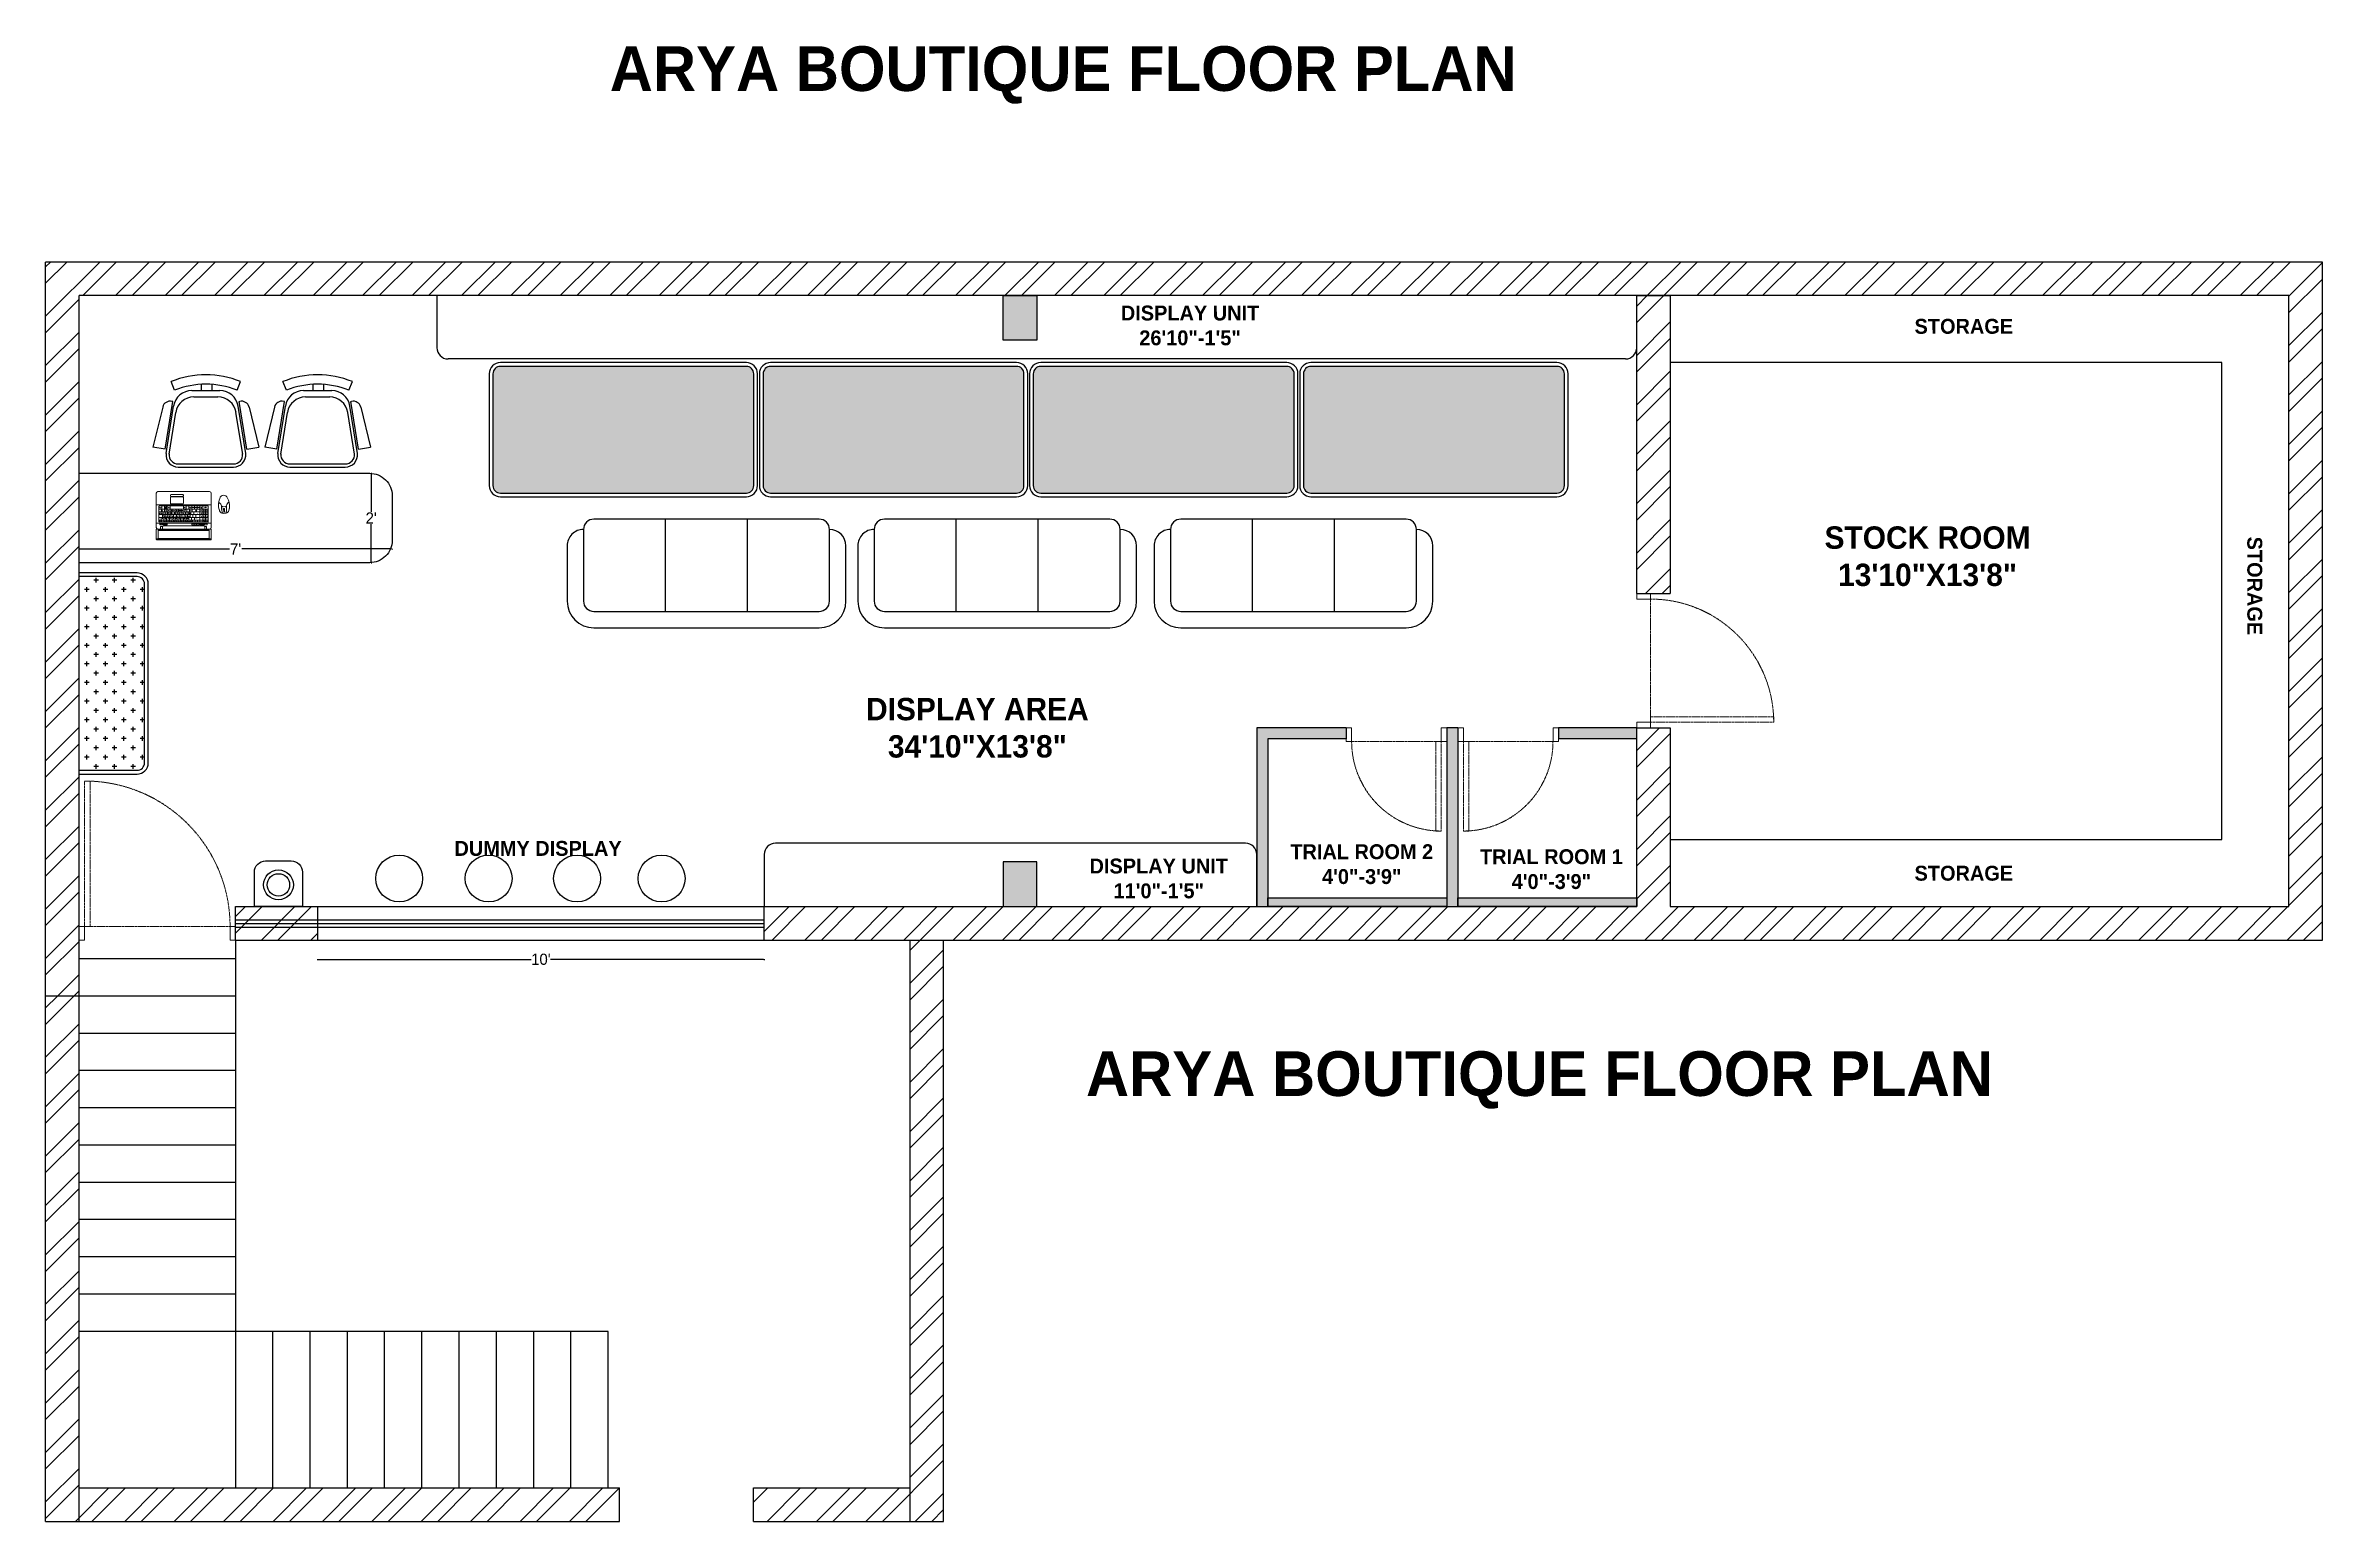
# Model space of a CAD drawing. Header units: inches. Extents: x 9636 to 21597, y -10243 to 557.
# Drawn here: x 19176 to 19787, y -2546 to -2150 of the extents above; entities that cross this region are included whole.
import ezdxf
from ezdxf.enums import TextEntityAlignment as Align

# ---------------------------------------------------------------- set-up
doc = ezdxf.new("R2010")
doc.units = ezdxf.units.IN
doc.header["$MEASUREMENT"] = 0
for name, pattern in [('AUDIT_D_060311083008-3', [0]), ('DASHED2', [0.375, 0.25, -0.125]), ('HIDDEN', [0.375, 0.25, -0.125])]:
    doc.linetypes.add(name, pattern=pattern)
for name, color, linetype in [('A-DOOR', 251, 'AUDIT_D_060311083008-3'), ('A-Door-Frame', 1, 'Continuous'), ('A-Door-Swing', 8, 'HIDDEN'), ('B-FURNITURE', 22, 'Continuous'), ('IEL-HATCH-002', 7, 'Continuous')]:
    doc.layers.add(name, color=color, linetype=linetype)
doc.layers.add('WALL', color=23, linetype='Continuous', lineweight=15)
doc.styles.add('HEMI', font='stylu.ttf')
doc.styles.add('Romand', font='romand.shx', dxfattribs={"bigfont": '@extfont2.shx'})
doc.styles.get("Standard").update_dxf_attribs({"font": 'arial.ttf'})
doc.dimstyles.get("Standard").update_dxf_attribs({"dimtxt": 0.18, "dimasz": 0.18, "dimexe": 0.18, "dimexo": 0.0625, "dimgap": 0.09, "dimtad": 0, "dimtih": 1, "dimtoh": 1, "dimdec": 0, "dimzin": 0, "dimdsep": 46, "dimlunit": 4, "dimtxsty": 'Standard', "dimcen": 0.09, "dimadec": 0, "dimazin": 0, "dimtfac": 1, "dimtdec": 0, "dimtofl": 0, "dimtmove": 0, "dimatfit": 3, "dimfxl": 1, "dimtolj": 1, "dimtzin": 0, "dimarcsym": 0})

# ---------------------------------------------------------------- blocks, each defined once
blk = doc.blocks.new('rthjr')
for p, q in [((3335.61, 665.8), (3275.11, 665.8)), ((3294.36, 661.4), (3294.36, 636.65)), ((3316.36, 661.4), (3316.36, 636.65)), ((3267.96, 658.65), (3267.96, 643.8)), ((3342.76, 643.8), (3342.76, 658.65))]:
    blk.add_line(p, q)
blk.add_lwpolyline([(3275.11, 636.65), (3335.61, 636.65, 0.414214), (3338.36, 639.4), (3338.36, 658.65, 0.414214), (3335.61, 661.4), (3275.11, 661.4, 0.414214), (3272.36, 658.65), (3272.36, 639.4, 0.414214)], format="xyb", close=True)
for centre, radius, start, end in [((3275.11, 658.65), 7.15, 90, 180), ((3335.61, 658.65), 7.15, 0, 90), ((3272.36, 643.8), 4.4, 180, 270), ((3338.36, 643.8), 4.4, 270, 0)]:
    blk.add_arc(centre, radius, start, end)
blk = doc.blocks.new('*U3')
at = {"layer": 'A-Door-Frame', "lineweight": 5}
for p, q in [((0, -100), (0, 0)), ((736, -100), (736, 0))]:
    blk.add_line(p, q, dxfattribs=at)
for points in [[(0, -100), (40, -100), (40, 0), (0, 0)], [(736, -100), (696, -100), (696, 0), (736, 0)]]:
    blk.add_lwpolyline(points, dxfattribs=at)
at = {"layer": 'A-Door-Swing', "linetype": 'DASHED2', "lineweight": 5}
blk.add_line((46, 0), (702, 0), dxfattribs=at)
blk.add_lwpolyline([(40, 0), (40, 656), (80, 656), (80, 0)], close=True, dxfattribs=at)
blk.add_arc((40, 0), 656, 360, 90, dxfattribs=at)
blk = doc.blocks.new('*U2')
at = {"layer": 'A-Door-Frame', "lineweight": 5}
for p, q in [((0, -100), (0, 0)), ((736, -100), (736, 0))]:
    blk.add_line(p, q, dxfattribs=at)
for points in [[(0, -100), (40, -100), (40, 0), (0, 0)], [(736, -100), (696, -100), (696, 0), (736, 0)]]:
    blk.add_lwpolyline(points, dxfattribs=at)
at = {"layer": 'A-Door-Swing', "linetype": 'DASHED2', "lineweight": 5}
blk.add_line((46, 0), (702, 0), dxfattribs=at)
blk.add_lwpolyline([(40, 0), (40, 656), (80, 656), (80, 0)], close=True, dxfattribs=at)
blk.add_arc((40, 0), 656, 360, 90, dxfattribs=at)
blk = doc.blocks.new('laptop_top')
at = {"color": 0, "linetype": 'ByBlock', "lineweight": -2}
for p, q in [((-167, 219), (-167, 9)), ((-167, 192), (167, 192)), ((-151, 91), (-151, 182)), ((149, 174), (-151, 174)), ((149, 157), (-151, 157)), ((149, 140), (-151, 140)), ((-148, 185), (146, 185)), ((-142, 213), (-142, 228)), ((-130, 213), (-142, 213)), ((-138, 201), (-138, 198)), ((-138, 174), (-138, 157)), ((-136, 185), (-136, 174)), ((-130, 213), (-130, 228)), ((-130, 157), (-130, 140)), ((-125, 140), (-125, 123)), ((-121, 185), (-121, 174)), ((-121, 174), (-121, 157)), ((-113, 157), (-113, 140)), ((-108, 140), (-108, 123)), ((-107, 185), (-107, 174)), ((-104, 174), (-104, 157)), ((-96, 157), (-96, 140)), ((-91, 185), (-91, 174)), ((-91, 140), (-91, 123)), ((-87, 174), (-87, 157)), ((-79, 157), (-79, 140)), ((-77, 185), (-77, 174)), ((-74, 140), (-74, 123)), ((-70, 174), (-70, 157)), ((-63, 185), (-63, 174)), ((-62, 157), (-62, 140)), ((-57, 140), (-57, 123)), ((-53, 174), (-53, 157)), ((-48, 185), (-48, 174)), ((-45, 157), (-45, 140)), ((-40, 140), (-40, 123)), ((-36, 174), (-36, 157)), ((-33, 185), (-33, 174)), ((-28, 157), (-28, 140)), ((-23, 140), (-23, 123)), ((-19, 185), (-19, 174)), ((-19, 174), (-19, 157)), ((-11, 157), (-11, 140)), ((-6, 140), (-6, 123)), ((-4, 185), (-4, 174)), ((-2, 174), (-2, 157)), ((6, 157), (6, 140)), ((10, 140), (10, 123)), ((11, 185), (11, 174)), ((14, 174), (14, 157)), ((23, 157), (23, 140)), ((26, 185), (26, 174)), ((27, 140), (27, 123)), ((31, 174), (31, 157)), ((39, 157), (39, 140)), ((40, 185), (40, 174)), ((44, 140), (44, 123)), ((48, 174), (48, 157)), ((54, 185), (54, 174)), ((56, 157), (56, 140)), ((61, 140), (61, 123)), ((63, 202), (63, 195)), ((65, 174), (65, 157)), ((69, 185), (69, 174)), ((73, 157), (73, 140)), ((84, 185), (84, 174)), ((99, 185), (99, 87)), ((116, 185), (116, 87)), ((128, 213), (128, 228)), ((139, 213), (128, 213)), ((133, 185), (133, 107)), ((139, 213), (139, 228)), ((149, 182), (149, 91)), ((167, 219), (167, 9)), ((-167, 80), (167, 80)), ((158, 0), (-158, 0)), ((149, 123), (-151, 123)), ((149, 107), (-151, 107)), ((146, 87), (-148, 87)), ((-134, 107), (-134, 87)), ((-117, 123), (-117, 107)), ((-117, 107), (-117, 87)), ((-100, 123), (-100, 107)), ((-100, 107), (-100, 87)), ((-83, 123), (-83, 107)), ((-83, 107), (-83, 87)), ((-81, 37), (-81, 71)), ((-81, 25), (-81, 22)), ((-77, 75), (-6, 75)), ((-77, 32), (-6, 32)), ((-77, 29), (-6, 29)), ((-77, 17), (-6, 17)), ((-66, 123), (-66, 107)), ((-49, 123), (-49, 107)), ((-32, 123), (-32, 107)), ((-15, 123), (-15, 107)), ((-2, 107), (-2, 87)), ((-1, 71), (-1, 37)), ((-1, 25), (-1, 22)), ((2, 123), (2, 107)), ((15, 107), (15, 87)), ((19, 123), (19, 107)), ((32, 107), (32, 87)), ((35, 123), (35, 107)), ((49, 107), (49, 87)), ((49, 97), (99, 97)), ((52, 123), (52, 107)), ((66, 107), (66, 87)), ((82, 107), (82, 87))]:
    blk.add_line(p, q, dxfattribs=at)
for points in [[(-167, 231), (-167, 291)], [(-161, 294), (161, 294)], [(161, 288), (-161, 288)], [(167, 291), (167, 231)], [(161, 228), (-161, 228)], [(155, 236), (-155, 236)], [(-124, 209), (122, 209)]]:
    blk.add_lwpolyline(points, dxfattribs=at)
for points in [[(-155, 285), (-155, 234), (155, 234), (155, 285), (-155, 285)], [(37, 130), (35, 134), (35, 130), (34, 130), (34, 134), (37, 130), (37, 134), (37, 134), (37, 130)], [(35, 135), (35, 135), (35, 135), (36, 135), (37, 135), (37, 135), (37, 135), (37, 134), (36, 134), (35, 135), (35, 135), (35, 135), (35, 135)]]:
    blk.add_lwpolyline(points, close=True, dxfattribs=at)
for points in [[(-144, 202), (-133, 202, -0.414214), (-130, 199), (-130, 198, -0.414214), (-133, 195), (-144, 195, -0.414214), (-146, 198), (-146, 199, -0.414214)], [(-124, 202), (-101, 202, -0.414214), (-100, 200), (-100, 200, -0.414214), (-101, 199), (-124, 199, -0.414214), (-125, 200), (-125, 200, -0.414214)], [(-124, 198), (-101, 198, -0.414214), (-100, 196), (-100, 196, -0.414214), (-101, 195), (-124, 195, -0.414214), (-125, 196), (-125, 196, -0.414214)], [(52, 202), (92, 202, -0.414214), (95, 199), (95, 198, -0.414214), (92, 195), (52, 195, -0.414214), (49, 198), (49, 199, -0.414214)], [(99, 202), (123, 202, -0.414214), (124, 200), (124, 200, -0.414214), (123, 199), (99, 199, -0.414214), (98, 200), (98, 200, -0.414214)], [(99, 198), (123, 198, -0.414214), (124, 196), (124, 196, -0.414214), (123, 195), (99, 195, -0.414214), (98, 196), (98, 196, -0.414214)], [(129, 202), (140, 202, -0.414214), (143, 199), (143, 198, -0.414214), (140, 195), (129, 195, -0.414214), (126, 198), (126, 199, -0.414214)], [(-108, 98, 0.301668), (-112, 98), (-114, 94, -0.301668), (-109, 94)], [(-107, 102, 0.301668), (-111, 102), (-112, 99, -0.301668), (-108, 98)], [(-104, 97, -0.279065), (-108, 97), (-109, 94, 0.279065), (-105, 93)], [(-102, 101, -0.279065), (-107, 102), (-108, 98, 0.279065), (-104, 98)]]:
    blk.add_lwpolyline(points, format="xyb", close=True, dxfattribs=at)
for points, format in [([(-132, 153, 0.445, 0.445, 0), (-136, 153, 3.56, 0, 0), (-140, 153, 0, 0, 0)], "xyseb"), ([(-140, 145, 0.445, 0.445, 0), (-135, 145, 3.56, 0, 0), (-132, 145, 0, 0, 0)], "xyseb"), ([(-130, 213, 0.381204), (-124, 209, -0.067107)], "xyb"), ([(83, 166, 0.89, 0.89, 0), (76, 166, 2.67, 0, 0), (71, 166, 0, 0, 0)], "xyseb"), ([(82, 137, 0.89, 0.89, 0), (82, 130, 0.89, 0.89, 0), (76, 130, 3.56, 0, 0), (71, 130, 0, 0, 0)], "xyseb"), ([(76, 202, -0.414214), (78, 199), (78, 198, -0.414214), (76, 195)], "xyb"), ([(128, 213, -0.381204), (122, 209, 0.067107)], "xyb"), ([(-133, 115), (-133, 110, -0.414214), (-133, 110), (-135, 110, -0.414214), (-135, 110), (-135, 115), (-137, 115, -0.606815), (-137, 116), (-134, 120, -0.520567), (-134, 120), (-130, 116, -0.606815), (-131, 115), (-133, 115)], "xyb"), ([(60, 92, 0.312, 0.312, 0), (57, 92, 2.49, 0, 0), (55, 92, 0, 0, 0)], "xyseb"), ([(76, 115), (76, 110, -0.414214), (76, 110), (75, 110, -0.414214), (75, 110), (75, 115), (72, 115, -0.606815), (72, 116), (75, 120, -0.520567), (76, 120), (79, 116, -0.606815), (79, 115), (76, 115)], "xyb"), ([(74, 99, 0.312, 0.312, 0), (74, 102, 2.49, 0, 0), (74, 105, 0, 0, 0)], "xyseb"), ([(74, 94, 0.312, 0.312, 0), (74, 91, 2.49, 0, 0), (74, 89, 0, 0, 0)], "xyseb"), ([(88, 92, 0.312, 0.312, 0), (91, 92, 2.49, 0, 0), (93, 92, 0, 0, 0)], "xyseb")]:
    blk.add_lwpolyline(points, format=format, dxfattribs=at)
at = {"color": 0, "linetype": 'ByBlock', "lineweight": -2, "const_width": 0.445}
for points in [[(-140, 151), (-140, 155)], [(-132, 143), (-132, 147)]]:
    blk.add_lwpolyline(points, dxfattribs=at)
at = {"color": 0, "linetype": 'ByBlock', "lineweight": -2}
blk.add_circle((-138, 198), 1.38, dxfattribs=at)
for centre, radius, start, end in [((-158, 219), 8.9, 90, 180), ((-148, 182), 3.56, 90, 180), ((146, 182), 3.56, 0, 90), ((158, 219), 8.9, 0, 90), ((-158, 9), 8.9, 180, 270), ((-148, 91), 3.56, 180, 270), ((-77, 71), 4.45, 90, 180), ((-77, 37), 4.45, 180, 270), ((-77, 25), 4.45, 90, 180), ((-77, 22), 4.45, 180, 270), ((-6, 71), 4.45, 0, 90), ((-6, 37), 4.45, 270, 0), ((-6, 25), 4.45, 0, 90), ((-6, 22), 4.45, 270, 0), ((146, 91), 3.56, 270, 0), ((158, 9), 8.9, 270, 0)]:
    blk.add_arc(centre, radius, start, end, dxfattribs=at)
for centre, major_axis, start_param, end_param in [((-161, 291), (6.23, 0), 1.570796, 3.141593), ((-161, 285), (6.23, 0), 1.570796, 3.141593), ((161, 291), (-6.23, 0), 3.141593, 4.712389), ((161, 285), (-6.23, 0), 3.141593, 4.712389), ((-161, 231), (-6.23, 0), 0, 1.570796)]:
    blk.add_ellipse(centre, major_axis=major_axis, ratio=0.5, start_param=start_param, end_param=end_param, dxfattribs=at)
at = {"color": 0, "linetype": 'ByBlock', "lineweight": -2, "extrusion": (0, 0, -1)}
blk.add_ellipse((161, 231), major_axis=(6.23, 0), ratio=0.5, start_param=0, end_param=1.570796, dxfattribs=at)
at = {"color": 0, "linetype": 'ByBlock', "lineweight": -2, "style": 'Romand'}
for s, height, p in [('Esc', 3.56, (-149, 182)), ('F1', 3.12, (-119, 182)), ('F2', 3.12, (-105, 182)), ('F3', 3.12, (-89, 182)), ('F4', 3.12, (-75, 182)), ('F5', 3.12, (-61, 182)), ('F6', 3.12, (-46, 182)), ('F7', 3.12, (-31, 182)), ('F8', 3.12, (-17, 182)), ('F9', 3.12, (-2, 182)), ('F10', 3.12, (13, 182)), ('F11', 3.12, (28, 182)), ('F12', 3.12, (42, 182))]:
    blk.add_text(s, height=height, dxfattribs=at).set_placement(p, align=Align.MIDDLE_LEFT)
for s, height, p in [('1', 4.45, (-129, 163)), ('Q', 4.45, (-121, 149)), ('2', 4.45, (-112, 163)), ('W', 4.45, (-104, 149)), ('3', 4.45, (-95, 163)), ('E', 4.45, (-87, 149)), ('4', 4.45, (-79, 163)), ('R', 4.45, (-70, 149)), ('5', 4.45, (-62, 163)), ('T', 4.45, (-53, 149)), ('6', 4.45, (-45, 163)), ('Y', 4.45, (-37, 149)), ('7', 4.45, (-28, 163)), ('U', 4.45, (-20, 149)), ('8', 4.45, (-11, 163)), ('I', 4.45, (-3, 149)), ('9', 4.45, (6, 163)), ('O', 4.45, (14, 149)), ('0', 4.45, (23, 163)), ('P', 4.45, (31, 149)), ('7', 4.45, (107, 149)), ('.', 4.45, (107, 166)), ('/', 4.45, (124, 180)), ('+', 4.45, (124, 166)), ('8', 4.45, (124, 149)), ('-', 4.45, (141, 166)), ('*', 4.45, (141, 180)), ('9', 4.45, (141, 149)), ('Cap Lock', 3.12, (-138, 132)), ('Ctrl', 3.12, (-142, 98)), ('A', 4.45, (-116, 132)), ('Z', 4.45, (-108, 115)), ('S', 4.45, (-99, 132)), ('Alt', 3.12, (-91, 98)), ('X', 4.45, (-91, 115)), ('D', 4.45, (-82, 132)), ('C', 4.45, (-74, 115)), ('F', 4.45, (-66, 132)), ('V', 4.45, (-58, 115)), ('G', 4.45, (-49, 132)), ('B', 4.45, (-41, 115)), ('H', 4.45, (-32, 132)), ('N', 4.45, (-24, 115)), ('J', 4.45, (-15, 132)), ('M', 4.45, (-7, 115)), ('K', 4.45, (2, 132)), ('Alt', 3.12, (6, 98)), (',', 4.45, (10, 115)), ('L', 4.45, (19, 132)), ('.', 4.45, (27, 115)), ('Ctrl', 3.12, (40, 98)), ('-', 4.45, (44, 115)), ('4', 4.45, (107, 132)), ('1', 4.45, (107, 115)), ('0', 4.45, (107, 98)), ('5', 4.45, (124, 132)), ('2', 4.45, (124, 115)), ('Enter', 3.12, (133, 97)), ('6', 4.45, (141, 132)), ('3', 4.45, (141, 115))]:
    blk.add_text(s, height=height, dxfattribs=at).set_placement(p, align=Align.MIDDLE_CENTER)
blk = doc.blocks.new('LAPTOP')
at = {"color": 18, "lineweight": 9, "true_color": 0x000000}
for points in [[(65837.86, 13818.52, -0.241004), (65836.7, 13818.93, -0.217003), (65836.62, 13822.52, -0.752527), (65838.71, 13822.62, -0.115399), (65839.22, 13820.18, -0.099122), (65838.97, 13819.04, -0.240483), (65837.86, 13818.52)], [(65837.39, 13818.54, -0.055019), (65837.17, 13819.31, -0.050601), (65837.12, 13820.05, 0.084687), (65837.08, 13820.53, 0.175899), (65836.56, 13821.3, 0.569307), (65836.31, 13821.19, 0.064428), (65836.32, 13820.16, 0.081238), (65836.7, 13818.93, 0.150456), (65837.39, 13818.54)], [(65838.31, 13818.58, 0.071754), (65838.47, 13819.55, 0.043169), (65838.43, 13820.18, -0.269309), (65838.92, 13821.43, -0.36617), (65839.12, 13821.37, -0.160325), (65838.97, 13819.04, -0.150096), (65838.32, 13818.58)], [(65838.25, 13818.57, 0.141108), (65838.33, 13820.07, -0.211379), (65838.42, 13820.54, -0.412702), (65837.08, 13820.53, -0.176997), (65837.2, 13820.02, 0.141094), (65837.43, 13818.53, 0.080592), (65837.86, 13818.52, 0.075205), (65838.25, 13818.56)], [(65837.64, 13819.59), (65837.68, 13818.99, 0.837339), (65837.9, 13819.04), (65837.87, 13819.74, 1), (65837.64, 13819.73)]]:
    blk.add_lwpolyline(points, format="xyb", close=True, dxfattribs=at)
at = {"color": 18, "lineweight": 9, "true_color": 0x000000, "xscale": -0.044059898217101, "yscale": 0.044059898217101, "zscale": 0.044059898217101, "rotation": 180}
blk.add_blockref('laptop_top', (65826.95, 13824.35), dxfattribs=at)
blk = doc.blocks.new('*D7')
at = {"color": 0, "lineweight": -2, "transparency": 16777216}
for p, q in [((19263.34, -2264.98), (19263.55, -2264.98)), ((19263.34, -2288.98), (19263.55, -2288.98))]:
    blk.add_line(p, q, dxfattribs=at)
at = {"color": 5, "lineweight": -2, "transparency": 16777216}
for p, q in [((19263.37, -2265.16), (19263.37, -2275.36)), ((19263.37, -2288.8), (19263.37, -2278.6))]:
    blk.add_line(p, q, dxfattribs=at)
at = {"color": 5, "transparency": 16777216}
for points in [[(19263.34, -2265.16), (19263.4, -2265.16), (19263.37, -2264.98)], [(19263.34, -2288.8), (19263.4, -2288.8), (19263.37, -2288.98)]]:
    blk.add_solid(points, dxfattribs=at)
at = {"layer": 'Defpoints', "color": 0, "transparency": 16777216}
for p in [(19262.99, -2264.98), (19263.37, -2264.98), (19262.99, -2288.98)]:
    blk.add_point(p, dxfattribs=at)
at = {"color": 5, "transparency": 16777216, "insert": (19263.37, -2276.98), "char_height": 3, "attachment_point": 5, "style": 'HEMI'}
blk.add_mtext("\\A1;2'", dxfattribs=at)
blk = doc.blocks.new('*D8')
at = {"color": 0, "lineweight": -2, "transparency": 16777216}
for p, q in [((19184.99, -2285.25), (19184.99, -2285.47)), ((19268.99, -2285.25), (19268.99, -2285.47))]:
    blk.add_line(p, q, dxfattribs=at)
at = {"color": 5, "lineweight": -2, "transparency": 16777216}
for p, q in [((19185.17, -2285.29), (19225.35, -2285.29)), ((19268.81, -2285.29), (19228.63, -2285.29))]:
    blk.add_line(p, q, dxfattribs=at)
at = {"color": 5, "transparency": 16777216}
for points in [[(19185.17, -2285.26), (19185.17, -2285.32), (19184.99, -2285.29)], [(19268.81, -2285.26), (19268.81, -2285.32), (19268.99, -2285.29)]]:
    blk.add_solid(points, dxfattribs=at)
at = {"layer": 'Defpoints', "color": 0, "transparency": 16777216}
for p in [(19184.99, -2243.96), (19268.99, -2282.98), (19184.99, -2285.29)]:
    blk.add_point(p, dxfattribs=at)
at = {"color": 5, "transparency": 16777216, "insert": (19226.99, -2285.29), "char_height": 3, "attachment_point": 5, "style": 'HEMI'}
blk.add_mtext("\\A1;7'", dxfattribs=at)
blk = doc.blocks.new('*D9')
at = {"color": 0, "lineweight": -2, "transparency": 16777216}
for p, q in [((19248.99, -2395.38), (19248.99, -2395.6)), ((19368.84, -2395.38), (19368.84, -2395.6))]:
    blk.add_line(p, q, dxfattribs=at)
at = {"color": 5, "lineweight": -2, "transparency": 16777216}
for p, q in [((19249.17, -2395.42), (19306.29, -2395.42)), ((19368.66, -2395.42), (19311.53, -2395.42))]:
    blk.add_line(p, q, dxfattribs=at)
at = {"color": 5, "transparency": 16777216}
for points in [[(19249.17, -2395.39), (19249.17, -2395.45), (19248.99, -2395.42)], [(19368.66, -2395.39), (19368.66, -2395.45), (19368.84, -2395.42)]]:
    blk.add_solid(points, dxfattribs=at)
at = {"layer": 'Defpoints', "color": 0, "transparency": 16777216}
for p in [(19248.99, -2390.28), (19368.84, -2390.28), (19248.99, -2395.42)]:
    blk.add_point(p, dxfattribs=at)
at = {"color": 5, "transparency": 16777216, "insert": (19308.91, -2395.42), "char_height": 3, "attachment_point": 5, "style": 'HEMI'}
blk.add_mtext("\\A1;10'", dxfattribs=at)
blk = doc.blocks.new('*U10')
at = {"layer": 'A-Door-Frame', "lineweight": 5}
for p, q in [((0, -100), (0, 0)), ((982, -100), (982, 0))]:
    blk.add_line(p, q, dxfattribs=at)
for points in [[(0, -100), (40, -100), (40, 0), (0, 0)], [(982, -100), (942, -100), (942, 0), (982, 0)]]:
    blk.add_lwpolyline(points, dxfattribs=at)
at = {"layer": 'A-Door-Swing', "linetype": 'DASHED2', "lineweight": 5}
blk.add_line((48, 0), (950, 0), dxfattribs=at)
blk.add_lwpolyline([(40, 0), (40, 902), (80, 902), (80, 0)], close=True, dxfattribs=at)
blk.add_arc((40, 0), 902, 360, 90, dxfattribs=at)
blk = doc.blocks.new('*U11')
at = {"layer": 'A-Door-Frame', "lineweight": 5}
for p, q in [((0, -100), (0, 0)), ((1145, -100), (1145, 0))]:
    blk.add_line(p, q, dxfattribs=at)
for points in [[(0, -100), (40, -100), (40, 0), (0, 0)], [(1145, -100), (1105, -100), (1105, 0), (1145, 0)]]:
    blk.add_lwpolyline(points, dxfattribs=at)
at = {"layer": 'A-Door-Swing', "linetype": 'DASHED2', "lineweight": 5}
blk.add_line((50, 0), (1115, 0), dxfattribs=at)
blk.add_lwpolyline([(40, 0), (40, 1065), (80, 1065), (80, 0)], close=True, dxfattribs=at)
blk.add_arc((40, 0), 1065, 360, 90, dxfattribs=at)
blk = doc.blocks.new('AG')
at = {"layer": 'B-FURNITURE', "color": 18, "true_color": 0x000000}
for p, q in [((18650.97, -2604.12), (18634.07, -2604.12)), ((18650.97, -2605.06), (18634.07, -2605.06)), ((18630.05, -2609.58), (18626.37, -2610.17)), ((18629.34, -2622.43), (18626.37, -2610.17)), ((18630.05, -2609.58), (18632.38, -2624.09)), ((18630.35, -2608.23), (18632.68, -2622.74)), ((18631.27, -2608.08), (18633.32, -2620.8)), ((18653.76, -2608.08), (18651.72, -2620.8)), ((18654.68, -2608.23), (18652.35, -2622.74)), ((18654.98, -2609.58), (18652.65, -2624.09)), ((18654.98, -2609.58), (18658.67, -2610.17)), ((18655.69, -2622.43), (18658.67, -2610.17)), ((18632.38, -2624.09), (18632.16, -2624.14)), ((18646.82, -2627.45), (18638.21, -2627.45)), ((18646.19, -2625.51), (18638.84, -2625.51)), ((18640.69, -2629.36), (18640.69, -2627.45)), ((18643.94, -2629.38), (18643.94, -2627.45)), ((18652.65, -2624.09), (18652.88, -2624.14)), ((18632.98, -2627.56), (18631.91, -2630.2)), ((18652.05, -2627.56), (18653.13, -2630.2))]:
    blk.add_line(p, q, dxfattribs=at)
for centre, radius, start, end in [((18634.07, -2607.85), 3.73, 90, 185.71059), ((18634.07, -2607.85), 2.8, 90, 185.71059), ((18650.97, -2607.85), 3.73, 354.28941, 90), ((18650.97, -2607.85), 2.8, 354.28941, 90), ((18631.61, -2621.88), 2.33, 193.63667, 283.63667), ((18638.21, -2621.85), 5.6, 189.12367, 270), ((18638.84, -2619.91), 5.6, 189.12367, 270), ((18646.19, -2619.91), 5.6, 270, 350.87633), ((18646.82, -2621.85), 5.6, 270, 350.87633), ((18653.43, -2621.88), 2.33, 256.36333, 346.36333), ((18642.52, -2604.12), 28.15, 247.85911, 292.14089), ((18642.52, -2604.12), 25.3, 247.85911, 292.14089)]:
    blk.add_arc(centre, radius, start, end, dxfattribs=at)

msp = doc.modelspace()

# ---------------------------------------------------------------- hatches: boundary and pattern name
at = {"layer": 'IEL-HATCH-002', "true_color": 0xf27172, "transparency": 33554687}
h = msp.add_hatch(dxfattribs=at)
h.set_pattern_fill('ANSI32', color=11, scale=25)
h.paths.add_polyline_path([(19786.99, -2208.28), (19175.99, -2208.28), (19175.99, -2405.28), (19184.99, -2405.28), (19184.99, -2217.28), (19777.99, -2217.28), (19777.99, -2381.28), (19611.99, -2381.28), (19611.99, -2333.28), (19602.99, -2333.28), (19602.99, -2381.28), (19554.99, -2381.28), (19368.84, -2381.28), (19368.84, -2390.28), (19786.99, -2390.28), (19786.99, -2381.28)])
at = {"layer": 'IEL-HATCH-002', "true_color": 0x636466, "transparency": 33554687}
h = msp.add_hatch(color=251, dxfattribs=at)
h.dxf.hatch_style = 1
h.paths.add_polyline_path([(19441.99, -2217.28), (19432.99, -2217.28), (19432.99, -2229.28), (19441.99, -2229.28)])
h.paths.add_polyline_path([(19441.99, -2369.28), (19432.99, -2369.28), (19432.99, -2381.28), (19441.99, -2381.28)])
at = {"layer": 'IEL-HATCH-002', "true_color": 0xf27172, "transparency": 33554687}
h = msp.add_hatch(dxfattribs=at)
h.set_pattern_fill('ANSI32', color=11, scale=25)
h.paths.add_polyline_path([(19611.99, -2217.28), (19602.99, -2217.28), (19602.99, -2297.28), (19606.66, -2297.28), (19611.99, -2297.28)])
at = {"layer": 'IEL-HATCH-002', "true_color": 0xc7c8ca, "transparency": 33554687}
h = msp.add_hatch(dxfattribs=at)
h.set_pattern_fill('CROSS', color=9, scale=10, angle=180)
h.set_pattern_definition([(180, (37841.6605, -4864.7898), (-2.5, -2.5), [1.25, -3.75]), (270, (37841.0355, -4864.1648), (2.5, -2.5), [1.25, -3.75])])
h.paths.add_polyline_path([(19513.55, -2268.28, 0.414214), (19515.55, -2270.28), (19581.55, -2270.28, 0.414214), (19583.55, -2268.28), (19583.55, -2238.28, 0.414214), (19581.55, -2236.28), (19515.55, -2236.28, 0.414214), (19513.55, -2238.28)])
h.paths.add_polyline_path([(19441.05, -2268.28, 0.414214), (19443.05, -2270.28), (19509.05, -2270.28, 0.414214), (19511.05, -2268.28), (19511.05, -2238.28, 0.414214), (19509.05, -2236.28), (19443.05, -2236.28, 0.414214), (19441.05, -2238.28)])
h.paths.add_polyline_path([(19368.55, -2268.28, 0.414214), (19370.55, -2270.28), (19436.55, -2270.28, 0.414214), (19438.55, -2268.28), (19438.55, -2238.28, 0.414214), (19436.55, -2236.28), (19370.55, -2236.28, 0.414214), (19368.55, -2238.28)])
h.paths.add_polyline_path([(19296.05, -2268.28, 0.414214), (19298.05, -2270.28), (19364.05, -2270.28, 0.414214), (19366.05, -2268.28), (19366.05, -2238.28, 0.414214), (19364.05, -2236.28), (19298.05, -2236.28, 0.414214), (19296.05, -2238.28)])
h = msp.add_hatch(dxfattribs=at)
h.set_pattern_fill('CROSS', color=9, scale=10, angle=90)
h.set_pattern_definition([(90, (16702.0338, -20841.7787), (-2.5, 2.5), [1.25, -3.75]), (180, (16702.6588, -20841.1537), (-2.5, -2.5), [1.25, -3.75])])
h.paths.add_polyline_path([(19185.55, -2292.69), (19185.55, -2344.69), (19200.55, -2344.69, 0.414214), (19202.55, -2342.69), (19202.55, -2294.69, 0.414214), (19200.55, -2292.69)])
at = {"layer": 'IEL-HATCH-002', "true_color": 0xbf9e7d, "transparency": 33554687}
h = msp.add_hatch(color=33, dxfattribs=at)
h.dxf.hatch_style = 1
h.paths.add_polyline_path([(19503.99, -2336.28), (19500.99, -2336.28), (19500.99, -2381.28), (19503.99, -2381.28), (19503.99, -2378.93)])
h.paths.add_polyline_path([(19524.99, -2333.28), (19500.99, -2333.28), (19500.99, -2336.28), (19524.99, -2336.28)])
h.paths.add_polyline_path([(19602.99, -2333.28), (19581.99, -2333.28), (19581.99, -2336.28), (19602.99, -2336.28)])
h.paths.add_polyline_path([(19554.99, -2333.28), (19551.99, -2333.28), (19551.99, -2336.94), (19551.99, -2381.28), (19554.99, -2381.28)])
at = {"layer": 'IEL-HATCH-002', "true_color": 0xf27172, "transparency": 33554687}
h = msp.add_hatch(dxfattribs=at)
h.set_pattern_fill('ANSI32', color=11, scale=25)
h.paths.add_polyline_path([(19248.99, -2381.28), (19226.99, -2381.28), (19226.99, -2390.28), (19248.99, -2390.28)])
at = {"layer": 'IEL-HATCH-002', "true_color": 0x7aafdf, "transparency": 33554687}
h = msp.add_hatch(color=143, dxfattribs=at)
h.dxf.hatch_style = 1
h.paths.add_polyline_path([(19554.99, -2381.28), (19602.99, -2381.28), (19602.99, -2378.93), (19554.99, -2378.93)])
h.paths.add_polyline_path([(19503.99, -2381.28), (19551.99, -2381.28), (19551.99, -2378.93), (19503.99, -2378.93)])
at = {"layer": 'IEL-HATCH-002', "true_color": 0xf27172, "transparency": 33554687}
h = msp.add_hatch(dxfattribs=at)
h.set_pattern_fill('ANSI32', color=11, scale=25)
h.paths.add_polyline_path([(19416.99, -2390.28), (19407.99, -2390.28), (19407.99, -2546.28), (19416.99, -2546.28)])
h.paths.add_polyline_path([(19407.99, -2537.28), (19365.99, -2537.28), (19365.99, -2546.28), (19407.99, -2546.28)])
h.paths.add_polyline_path([(19329.99, -2537.28), (19184.99, -2537.28), (19184.99, -2546.28), (19329.99, -2546.28)])
h.paths.add_polyline_path([(19184.99, -2405.28), (19175.99, -2405.28), (19175.99, -2546.28), (19184.99, -2546.28), (19184.99, -2537.28)])

# ---------------------------------------------------------------- linework, layer by layer
for p, q in [((19175.99, -2405.28), (19175.99, -2208.28)), ((19184.99, -2405.28), (19184.99, -2217.28)), ((19777.99, -2217.28), (19184.99, -2217.28)), ((19280.99, -2217.28), (19280.99, -2231.28)), ((19602.99, -2297.28), (19602.99, -2217.28)), ((19602.99, -2217.28), (19611.99, -2217.28)), ((19602.99, -2231.28), (19602.99, -2217.28)), ((19611.99, -2217.28), (19611.99, -2297.28)), ((19777.99, -2381.28), (19777.99, -2217.28)), ((19599.99, -2234.28), (19283.99, -2234.28)), ((19759.99, -2235.28), (19611.99, -2235.28)), ((19759.99, -2363.28), (19759.99, -2235.28)), ((19602.99, -2297.28), (19611.99, -2297.28)), ((19524.99, -2333.28), (19500.99, -2333.28)), ((19500.99, -2333.28), (19500.99, -2381.28)), ((19524.99, -2333.28), (19524.99, -2336.28)), ((19554.99, -2333.28), (19551.99, -2333.28)), ((19551.99, -2333.28), (19551.99, -2381.28)), ((19554.99, -2333.28), (19554.99, -2381.28)), ((19602.99, -2333.28), (19581.99, -2333.28)), ((19581.99, -2333.28), (19581.99, -2336.28)), ((19602.99, -2381.28), (19602.99, -2333.28)), ((19602.99, -2333.28), (19611.99, -2333.28)), ((19611.99, -2333.28), (19611.99, -2381.28)), ((19524.99, -2336.28), (19503.99, -2336.28)), ((19503.99, -2336.28), (19503.99, -2381.28)), ((19602.99, -2336.28), (19581.99, -2336.28)), ((19611.99, -2363.28), (19759.99, -2363.28)), ((19226.99, -2381.28), (19602.99, -2381.28)), ((19226.99, -2390.28), (19226.99, -2381.28)), ((19226.99, -2390.28), (19226.99, -2381.28)), ((19248.99, -2381.28), (19248.99, -2390.28)), ((19368.84, -2390.28), (19368.84, -2381.28)), ((19368.84, -2390.28), (19368.84, -2381.28)), ((19611.99, -2381.28), (19777.99, -2381.28)), ((19226.99, -2390.28), (19786.99, -2390.28)), ((19226.99, -2390.28), (19226.99, -2405.28)), ((19226.99, -2390.28), (19407.99, -2390.28)), ((19226.99, -2390.28), (19226.99, -2495.28)), ((19407.99, -2546.28), (19407.99, -2390.28)), ((19416.99, -2546.28), (19416.99, -2390.28)), ((19226.99, -2395.28), (19184.99, -2395.28)), ((19226.99, -2395.28), (19184.99, -2395.28)), ((19226.99, -2405.28), (19175.99, -2405.28)), ((19175.99, -2546.28), (19175.99, -2405.28)), ((19184.99, -2546.28), (19184.99, -2405.28)), ((19226.99, -2405.28), (19184.99, -2405.28)), ((19226.99, -2415.28), (19184.99, -2415.28)), ((19226.99, -2425.28), (19184.99, -2425.28)), ((19226.99, -2435.28), (19184.99, -2435.28)), ((19226.99, -2445.28), (19184.99, -2445.28)), ((19226.99, -2455.28), (19184.99, -2455.28)), ((19226.99, -2465.28), (19184.99, -2465.28)), ((19226.99, -2475.28), (19184.99, -2475.28)), ((19226.99, -2485.28), (19184.99, -2485.28)), ((19226.99, -2495.28), (19184.99, -2495.28)), ((19326.99, -2495.28), (19226.99, -2495.28)), ((19226.99, -2495.28), (19226.99, -2537.28)), ((19236.99, -2537.28), (19236.99, -2495.28)), ((19246.99, -2537.28), (19246.99, -2495.28)), ((19256.99, -2537.28), (19256.99, -2495.28)), ((19266.99, -2537.28), (19266.99, -2495.28)), ((19276.99, -2537.28), (19276.99, -2495.28)), ((19286.99, -2537.28), (19286.99, -2495.28)), ((19296.99, -2537.28), (19296.99, -2495.28)), ((19306.99, -2537.28), (19306.99, -2495.28)), ((19316.99, -2537.28), (19316.99, -2495.28)), ((19326.99, -2537.28), (19326.99, -2495.28)), ((19184.99, -2537.28), (19329.99, -2537.28)), ((19329.99, -2546.28), (19329.99, -2537.28)), ((19365.99, -2537.28), (19407.99, -2537.28)), ((19365.99, -2546.28), (19365.99, -2537.28)), ((19175.99, -2546.28), (19329.99, -2546.28)), ((19365.99, -2546.28), (19416.99, -2546.28))]:
    msp.add_line(p, q)
at = {"color": 143, "true_color": 0x7aafdf}
for p, q in [((19226.99, -2384.78), (19368.84, -2384.78)), ((19226.99, -2385.78), (19368.84, -2385.78)), ((19226.99, -2386.78), (19368.84, -2386.78)), ((19248.99, -2384.78), (19368.84, -2384.78)), ((19248.99, -2385.78), (19368.84, -2385.78)), ((19248.99, -2386.78), (19368.84, -2386.78))]:
    msp.add_line(p, q, dxfattribs=at)
for points in [[(19786.99, -2208.28), (19175.99, -2208.28)], [(19786.99, -2390.28), (19786.99, -2381.28), (19786.99, -2208.28)]]:
    msp.add_lwpolyline(points)
for points in [[(19441.99, -2217.28), (19441.99, -2229.28), (19432.99, -2229.28), (19432.99, -2217.28)], [(19441.99, -2381.28), (19441.99, -2369.28), (19432.99, -2369.28), (19432.99, -2381.28)], [(19551.99, -2381.28), (19503.99, -2381.28), (19503.99, -2378.93), (19551.99, -2378.93)], [(19602.99, -2381.28), (19554.99, -2381.28), (19554.99, -2378.93), (19602.99, -2378.93)]]:
    msp.add_lwpolyline(points, close=True)
for points in [[(19364.05, -2235.28), (19298.05, -2235.28, 0.414214), (19295.05, -2238.28), (19295.05, -2268.28, 0.414214), (19298.05, -2271.28), (19364.05, -2271.28, 0.414214), (19367.05, -2268.28), (19367.05, -2238.28, 0.414214)], [(19436.55, -2235.28), (19370.55, -2235.28, 0.414214), (19367.55, -2238.28), (19367.55, -2268.28, 0.414214), (19370.55, -2271.28), (19436.55, -2271.28, 0.414214), (19439.55, -2268.28), (19439.55, -2238.28, 0.414214)], [(19509.05, -2235.28), (19443.05, -2235.28, 0.414214), (19440.05, -2238.28), (19440.05, -2268.28, 0.414214), (19443.05, -2271.28), (19509.05, -2271.28, 0.414214), (19512.05, -2268.28), (19512.05, -2238.28, 0.414214)], [(19581.55, -2235.28), (19515.55, -2235.28, 0.414214), (19512.55, -2238.28), (19512.55, -2268.28, 0.414214), (19515.55, -2271.28), (19581.55, -2271.28, 0.414214), (19584.55, -2268.28), (19584.55, -2238.28, 0.414214)], [(19364.05, -2236.28), (19298.05, -2236.28, 0.414214), (19296.05, -2238.28), (19296.05, -2268.28, 0.414214), (19298.05, -2270.28), (19364.05, -2270.28, 0.414214), (19366.05, -2268.28), (19366.05, -2238.28, 0.414214)], [(19436.55, -2236.28), (19370.55, -2236.28, 0.414214), (19368.55, -2238.28), (19368.55, -2268.28, 0.414214), (19370.55, -2270.28), (19436.55, -2270.28, 0.414214), (19438.55, -2268.28), (19438.55, -2238.28, 0.414214)], [(19509.05, -2236.28), (19443.05, -2236.28, 0.414214), (19441.05, -2238.28), (19441.05, -2268.28, 0.414214), (19443.05, -2270.28), (19509.05, -2270.28, 0.414214), (19511.05, -2268.28), (19511.05, -2238.28, 0.414214)], [(19581.55, -2236.28), (19515.55, -2236.28, 0.414214), (19513.55, -2238.28), (19513.55, -2268.28, 0.414214), (19515.55, -2270.28), (19581.55, -2270.28, 0.414214), (19583.55, -2268.28), (19583.55, -2238.28, 0.414214)], [(19235.04, -2368.99), (19241.94, -2368.99, -0.414214), (19244.94, -2371.99), (19244.94, -2381.28), (19232.04, -2381.28), (19232.04, -2371.99, -0.414214)]]:
    msp.add_lwpolyline(points, format="xyb", close=True)
for points in [[(19184.99, -2264.98), (19262.99, -2264.98, -0.414214), (19268.99, -2270.98), (19268.99, -2282.98, -0.414214), (19262.99, -2288.98), (19184.99, -2288.98)], [(19184.99, -2345.69), (19200.55, -2345.69, 0.414214), (19203.55, -2342.69), (19203.55, -2294.69, 0.414214), (19200.55, -2291.69), (19184.99, -2291.69)], [(19184.99, -2344.69), (19200.55, -2344.69, 0.414214), (19202.55, -2342.69), (19202.55, -2294.69, 0.414214), (19200.55, -2292.69), (19184.99, -2292.69)], [(19500.99, -2381.28), (19500.99, -2367.28, 0.414214), (19497.99, -2364.28), (19371.84, -2364.28, 0.414214), (19368.84, -2367.28), (19368.84, -2381.28)]]:
    msp.add_lwpolyline(points, format="xyb")
for centre, radius in [((19270.88, -2373.73), 6.3), ((19294.9, -2373.73), 6.3), ((19318.61, -2373.73), 6.3), ((19341.32, -2373.73), 6.3), ((19238.49, -2375.43), 4), ((19238.49, -2375.43), 3)]:
    msp.add_circle(centre, radius)
for centre, start, end in [((19283.99, -2231.28), 180, 270), ((19599.99, -2231.28), 270, 0)]:
    msp.add_arc(centre, 3, start, end)

# ---------------------------------------------------------------- block references
at = {"xscale": 0.8790158403717984, "yscale": 0.8790158403717984, "zscale": 0.8790158403717984, "rotation": 180}
for p in [(35606.08, -4552.36), (35636.07, -4552.36)]:
    msp.add_blockref('AG', p, dxfattribs=at)
at = {"rotation": 180}
for p in [(22658.72, -1640.64), (22736.72, -1640.64), (22816.22, -1640.64)]:
    msp.add_blockref('rthjr', p, dxfattribs=at)
at = {"layer": 'A-DOOR', "lineweight": 5, "yscale": 0.03666666666666651, "zscale": 0.03666666666666651}
for name, p, xscale, rotation in [('*U10', (19606.66, -2333.28), -0.03666666666666651, 270), ('*U2', (19551.99, -2336.94), 0.03666666666666651, 180), ('*U3', (19554.99, -2336.94), -0.03666666666666651, 180)]:
    msp.add_blockref(name, p, dxfattribs=dict(at, xscale=xscale, rotation=rotation))
at = {"layer": 'A-DOOR', "lineweight": 5, "xscale": 0.03666666666666651, "yscale": 0.03666666666666651, "zscale": 0.03666666666666651}
msp.add_blockref('*U11', (19184.99, -2386.61), dxfattribs=at)
at = {"layer": 'WALL', "color": 18, "true_color": 0x000000}
msp.add_blockref('LAPTOP', (-46613.88, -16094.24), dxfattribs=at)

# ---------------------------------------------------------------- texts
at = {"color": 1, "lineweight": 15, "attachment_point": 3, "rotation": 0.00944, "style": 'HEMI'}
for s, insert, char_height, width in [('\\pxqc;{\\fStylus BT|b1|i0|c0|p34;ARYA BOUTIQUE FLOOR PLAN}', (19595.19, -2150.35), 12, 292.2373), ('\\pxqc;{\\fStylus BT|b1|i0|c0|p34;STOCK ROOM\\P13\'10"X13\'8"}', (19715.62, -2279.22), 6, 69.2136), ('\\pxqc;{\\fStylus BT|b1|i0|c0|p34;DISPLAY AREA\\P34\'10"X13\'8"}', (19460.65, -2325.25), 6, 69.2136), ('\\pxqc;{\\fStylus BT|b1|i0|c0|p34;ARYA BOUTIQUE FLOOR PLAN}', (19722.98, -2420.06), 12, 292.2373)]:
    msp.add_mtext(s, dxfattribs=dict(at, insert=insert, char_height=char_height, width=width))
at = {"color": 177, "lineweight": 15, "true_color": 0x293189, "char_height": 4, "width": 69.2136, "attachment_point": 3, "style": 'HEMI'}
for s, insert, rotation in [('\\pxqc;{\\fStylus BT|b1|i0|c0|p34;DISPLAY UNIT\\P26\'10"-1\'5"}', (19517.72, -2219.96), 0.00944), ('\\pxqc;{\\fStylus BT|b1|i0|c0|p34;STORAGE}', (19725.36, -2223.53), 0.00944), ('\\pxqc;{\\fStylus BT|b1|i0|c0|p34;STORAGE}', (19770.83, -2329.81), 270.00944), ('\\pxqc;{\\fStylus BT|b1|i0|c0|p34;DUMMY DISPLAY}', (19342.76, -2363.64), 0.00944), ('\\pxqc;{\\fStylus BT|b1|i0|c0|p34;TRIAL ROOM 2\\P4\'0"-3\'9"}', (19563.79, -2364.53), 0.00944), ('\\pxqc;{\\fStylus BT|b1|i0|c0|p34;DISPLAY UNIT\\P11\'0"-1\'5"}', (19509.32, -2368.37), 0.00944), ('\\pxqc;{\\fStylus BT|b1|i0|c0|p34;TRIAL ROOM 1\\P4\'0"-3\'9"}', (19614.68, -2365.87), 0.00944), ('\\pxqc;{\\fStylus BT|b1|i0|c0|p34;STORAGE}', (19725.36, -2370.3), 0.00944)]:
    msp.add_mtext(s, dxfattribs=dict(at, insert=insert, rotation=rotation))

# ---------------------------------------------------------------- dimensions: what is measured, and where the dimension line sits
for base, p1, p2, angle, picture, middle in [((19184.99, -2285.29), (19268.99, -2282.98), (19184.99, -2243.96), 180, '*D8', (19226.99, -2285.29)), ((19263.37, -2264.98), (19262.99, -2288.98), (19262.99, -2264.98), 270, '*D7', (19263.37, -2276.98)), ((19248.99, -2395.42), (19368.84, -2390.28), (19248.99, -2390.28), 180, '*D9', (19308.91, -2395.42))]:
    dim = msp.add_linear_dim(base=base, p1=p1, p2=p2, angle=angle, dimstyle='Standard', override={"dimtxt": 3, "dimtxsty": 'HEMI', "dimclrd": 5, "dimclrt": 5, "dimfxl": 0.03937, "dimfxlon": 1, "dimarcsym": 1})
    dim.commit()
    dim.dimension.update_dxf_attribs({"geometry": picture, "text_midpoint": middle})

doc.saveas('drawing.dxf')
